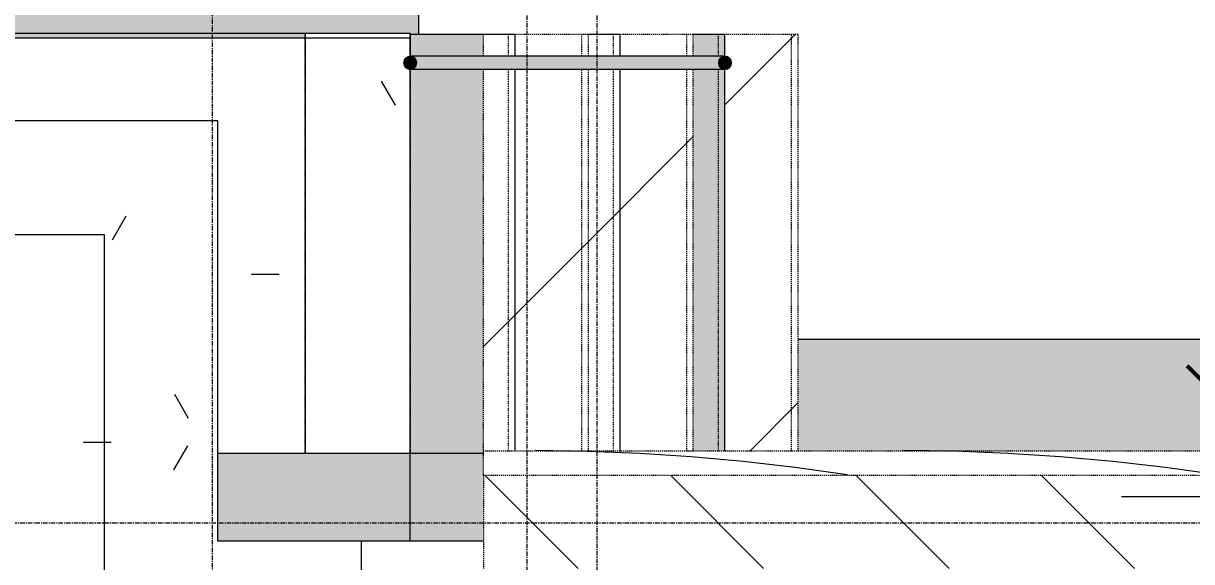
# Model space of a CAD drawing. Header units: inches. Extents: x -4124 to 2030, y 10168 to 14873.
# Drawn here: x -3078.8 to -2945.2, y 11756 to 11817.5 of the extents above; entities that cross this region are included whole.
import ezdxf

# ---------------------------------------------------------------- set-up
doc = ezdxf.new("R2010")
doc.units = ezdxf.units.IN
doc.header["$MEASUREMENT"] = 0
for name, pattern in [('Demolished', [0.1875, 0.125, -0.0625]), ('Grid Line 1_2_', [0.875, 0.5, -0.125, 0.125, -0.125]), ('Overhead 1_16_', [0.101562, 0.0625, -0.039062])]:
    doc.linetypes.add(name, pattern=pattern)
for name, color, linetype, lineweight in [('A-ANNO-DIMS', 211, 'Continuous', 9), ('A-ANNO-DIMS-240', 211, 'Continuous', 9), ('A-FLOR-HRAL', 11, 'Demolished', 9), ('A-ROOF', 132, 'Demolished', 9), ('A-ROOF-PATT', 132, 'Demolished', 9), ('C-BLDG-PADS', 91, 'Continuous', 9), ('S-FNDN', 32, 'Continuous', 9), ('S-GRID', 1, 'Continuous', 9), ('S-STRS', 31, 'Demolished', 9)]:
    doc.layers.add(name, color=color, linetype=linetype, lineweight=lineweight)
doc.styles.add('Century Gothic_1', font='ufonts.com_century-gothic.ttf', dxfattribs={"height": 22.5})
doc.dimstyles.new('OD__1_16__Tol__', dxfattribs={"dimscale": 12, "dimtxt": 23.493786, "dimasz": 2.5, "dimexe": 1.875, "dimexo": 1.25, "dimgap": 1.875, "dimtad": 1, "dimdec": 4, "dimrnd": 0.0625, "dimzin": 3, "dimdsep": 46, "dimlunit": 4, "dimtxsty": 'Century Gothic_1', "dimblk1": 'OBLIQUE', "dimblk2": 'OBLIQUE', "dimsah": 1, "dimcen": 0.09, "dimdle": 1.875, "dimazin": 0, "dimtfac": 1, "dimtdec": 4, "dimtix": 1, "dimtmove": 0, "dimatfit": 3, "dimfxl": 1, "dimtvp": 1, "dimtfill": 1, "dimfrac": 2, "dimtolj": 1, "dimtzin": 0, "dimarcsym": 2})
pattern_1 = [(45, (0, 0), (-21.2132, 21.2132), [])]
pattern_2 = [(0, (0, 0), (76.8, 19.2), [3.168, -54.432, 3.168, -54.432, -307.2]), (0, (0, 0), (76.8, 19.2), [-115.2, 3.168, -112.032, 3.168, -54.432, -134.4]), (0, (0, 0), (76.8, 19.2), [-288, 3.168, -35.232, 3.168, -92.832]), (120, (28.8, 9.6), (-55.027688, 56.91075), [3.168, -54.432, 3.168, -54.432, -307.2]), (120, (28.8, 9.6), (-55.027688, 56.91075), [-115.2, 3.168, -112.032, 3.168, -54.432, -134.4]), (120, (28.8, 9.6), (-55.027688, 56.91075), [-288, 3.168, -35.232, 3.168, -92.832]), (240, (38.4, 48), (-21.772312, -76.11075), [3.168, -54.432, 3.168, -54.432, -307.2]), (240, (38.4, 48), (-21.772312, -76.11075), [-115.2, 3.168, -112.032, 3.168, -54.432, -134.4]), (240, (38.4, 48), (-21.772312, -76.11075), [-288, 3.168, -35.232, 3.168, -92.832])]

# ---------------------------------------------------------------- blocks, each defined once
blk = doc.blocks.new('FP_27-DEMO PLAN - 1ST FLOOR')
at = {"layer": 'A-ROOF', "color": 1}
blk.add_line((-1585.45, 11768.64), (-3026.2, 11768.64), dxfattribs=at)
at = {"layer": 'A-ROOF-PATT', "color": 20, "linetype": 'Continuous'}
for p, q in [((-3020.26, 11768.75), (-3014.32, 11768.64)), ((-3014.32, 11768.64), (-3008.37, 11768.4)), ((-3008.37, 11768.4), (-3002.43, 11768)), ((-2978.28, 11768.75), (-2972.26, 11768.66)), ((-2972.26, 11768.66), (-2966.24, 11768.41)), ((-2966.24, 11768.41), (-2960.22, 11768.02)), ((-3002.43, 11768), (-2996.48, 11767.47)), ((-2996.48, 11767.47), (-2990.54, 11766.79)), ((-2960.22, 11768.02), (-2954.2, 11767.48)), ((-2954.2, 11767.48), (-2948.19, 11766.8)), ((-2990.54, 11766.79), (-2984.59, 11765.97)), ((-2948.19, 11766.8), (-2942.17, 11765.97))]:
    blk.add_line(p, q, dxfattribs=at)
blk = doc.blocks.new('Railing - Lapeyre - 1 1_2_ Post-1355956-DEMO PLAN - 1ST FLOOR')
at = {"layer": 'A-FLOR-HRAL', "linetype": 'Continuous'}
blk.add_hatch(color=254, dxfattribs=at).paths.add_polyline_path([(0.72, -0.19), (0.72, 0.19), (0.37, 0.65), (0, 0.75), (-0.53, 0.53), (-0.75, 0), (-0.72, -0.19), (-0.38, -0.65), (0, -0.75), (0.53, -0.53)], flags=0)
for start, end in [(360, 180), (180, 360)]:
    blk.add_arc((0, 0), 0.75, start, end, dxfattribs=at)
blk = doc.blocks.new('Railing - Lapeyre - 1 1_2_ Post-1355958-DEMO PLAN - 1ST FLOOR')
at = {"layer": 'A-FLOR-HRAL', "linetype": 'Continuous'}
blk.add_hatch(color=254, dxfattribs=at).paths.add_polyline_path([(0.72, -0.19), (0.72, 0.19), (0.37, 0.65), (0, 0.75), (-0.53, 0.53), (-0.75, 0), (-0.72, -0.19), (-0.38, -0.65), (0, -0.75), (0.53, -0.53)], flags=0)
for start, end in [(360, 180), (180, 360)]:
    blk.add_arc((0, 0), 0.75, start, end, dxfattribs=at)
blk = doc.blocks.new('Railing - Railing-1379388-DEMO PLAN - 1ST FLOOR')
at = {"layer": 'A-FLOR-HRAL', "linetype": 'Continuous'}
blk.add_hatch(color=254, dxfattribs=at).paths.add_polyline_path([(-3034.58, 11812.27), (-2998.77, 11812.3), (-2999.11, 11812.49), (-2999.33, 11813.02), (-2999.23, 11813.4), (-2998.77, 11813.77), (-3034.38, 11813.75), (-3034.05, 11813.55), (-3033.83, 11813.02), (-3034.05, 11812.49), (-3034.58, 11812.3)], flags=0)
for p, q in [((-2998.58, 11813.77), (-3034.58, 11813.77)), ((-2998.58, 11812.27), (-3034.58, 11812.27))]:
    blk.add_line(p, q, dxfattribs=at)
at = {"rotation": 270}
for name, p in [('Railing - Lapeyre - 1 1_2_ Post-1355958-DEMO PLAN - 1ST FLOOR', (-3034.58, 11813.02)), ('Railing - Lapeyre - 1 1_2_ Post-1355956-DEMO PLAN - 1ST FLOOR', (-2998.58, 11813.02))]:
    blk.add_blockref(name, p, dxfattribs=at)
blk = doc.blocks.new('DIMBLOCK3-DEMO PLAN - 1ST FLOOR')
at = {"layer": 'A-ANNO-DIMS-240'}
for p, q in [((-2930.73, 11785.9), (-2930.73, 11274.52)), ((-2924.52, 11763.4), (-2953.23, 11763.4)), ((-2930.73, 11763.4), (-2924.52, 11763.4)), ((-3024.95, 11274.52), (-2908.23, 11274.52)), ((-2930.73, 11274.52), (-3024.95, 11274.52))]:
    blk.add_line(p, q, dxfattribs=at)
at = {"layer": 'A-ANNO-DIMS-240', "lineweight": 50}
for p, q in [((-2930.73, 11763.4), (-2945.73, 11778.4)), ((-2930.73, 11763.4), (-2915.73, 11748.4)), ((-2930.73, 11274.52), (-2945.73, 11289.52)), ((-2930.73, 11274.52), (-2915.73, 11259.52))]:
    blk.add_line(p, q, dxfattribs=at)
at = {"layer": 'A-ANNO-DIMS-240', "color": 0, "insert": (-2982.07, 11442.14), "char_height": 22.5, "width": 184.3703, "attachment_point": 1, "rotation": 90, "line_spacing_factor": 0.984502, "style": 'Century Gothic_1', "bg_fill": 3, "box_fill_scale": 1.25, "bg_fill_color": 256, "bg_fill_true_color": 13158600, "bg_fill_transparency": 0}
blk.add_mtext('40\' - 8 7/8"', dxfattribs=at)
blk = doc.blocks.new('_Oblique')
at = {"color": 0, "linetype": 'ByBlock', "lineweight": -2}
blk.add_line((-0.5, -0.5), (0.5, 0.5), dxfattribs=at)

msp = doc.modelspace()

# ---------------------------------------------------------------- hatches: boundary and pattern name
at = {"layer": 'A-ROOF-PATT'}
h = msp.add_hatch(dxfattribs=at)
h.set_pattern_fill('FP_2', color=1, style=0, pattern_type=2)
h.set_pattern_definition([(135, (0, 0), (-10.606602, -10.606602), [])])
h.paths.add_polyline_path([(-1594.66086, 11755.23041), (-1585.45325, 11755.23041), (-1585.45325, 11765.85625), (-1747.14027, 11765.85625), (-1747.14027, 11761.39539), (-1819.14027, 11761.39539), (-1819.14027, 11765.85625), (-1869.20325, 11765.85625), (-1869.20325, 11755.23041), (-1599.64075, 11755.23041)], flags=0)
h.paths.add_polyline_path([(-2619.01352, 11755.23041), (-1924.70325, 11755.23041), (-1924.70325, 11765.85625), (-3026.20325, 11765.85625), (-3026.20325, 11755.23041), (-2786.25477, 11755.23041)], flags=0)
at = {"layer": 'C-BLDG-PADS'}
h = msp.add_hatch(dxfattribs=at)
h.set_pattern_fill('FP_45', style=0, pattern_type=2)
h.set_pattern_definition(pattern_2)
h.paths.add_polyline_path([(-3189.45325, 11458.77039), (-3189.45325, 11793.39539), (-3069.58153, 11793.39539), (-3069.58153, 11745.39539), (-3040.20325, 11745.39539), (-3040.20325, 11458.77039), (-3026.20325, 11458.77039), (-3026.20325, 11758.39539), (-3056.58153, 11758.39539), (-3056.58153, 11768.39539), (-3046.58153, 11768.39539), (-3046.58153, 11815.89539), (-3211.95325, 11815.89539), (-3211.95325, 11458.77039), (-3202.45325, 11458.77039)], flags=0)
h.paths.add_polyline_path([(-3034.58153, 11768.39539), (-3034.57825, 11768.39539), (-3034.58153, 11771.61891)], flags=0)
h.paths.add_polyline_path([(-3034.58153, 11813.77356), (-3034.57825, 11813.77399), (-3034.58153, 11813.77399)], flags=0)
h = msp.add_hatch(dxfattribs=at)
h.set_pattern_fill('FP_45', style=0, pattern_type=2)
h.set_pattern_definition(pattern_2)
h.paths.add_polyline_path([(-3120.73727, 11458.77039), (-3040.20325, 11458.77039), (-3040.20325, 11745.39539), (-3069.58153, 11745.39539), (-3069.58153, 11793.39539), (-3189.45325, 11793.39539), (-3189.45325, 11458.77039)], flags=0)
h.paths.add_polyline_path([(-3034.58153, 11768.39539), (-3034.58153, 11812.29955), (-3034.77237, 11812.29955), (-3035.10858, 11812.49366), (-3035.32825, 11813.02399), (-3035.22777, 11813.39899), (-3034.58153, 11813.79891), (-3034.58153, 11815.89539), (-3046.58153, 11815.89539), (-3046.58153, 11768.39539), (-3037.11664, 11768.39539)], flags=0)
at = {"layer": 'S-FNDN'}
for color, points in [(7, [(-3054.88709, 11816.39539), (-3046.58153, 11816.39539), (-3046.58153, 11829.39539), (-3189.45325, 11829.39539), (-3189.45325, 11816.39539), (-3056.58153, 11816.39539)]), (254, [(-3034.58153, 11815.89539), (-3034.57825, 11815.89539), (-3034.57825, 11816.27399), (-3033.58153, 11816.27399), (-3033.58153, 11829.39539), (-3046.58153, 11829.39539), (-3046.58153, 11816.39539), (-3034.58153, 11816.39539), (-3034.58153, 11816.27399)]), (7, [(-3120.73727, 11815.89539), (-3046.58153, 11815.89539), (-3046.58153, 11816.39539), (-3202.45325, 11816.39539), (-3202.45325, 11815.89539), (-3195.15967, 11815.89539)])]:
    msp.add_hatch(color=color, dxfattribs=at).paths.add_polyline_path(points, flags=0)
at = {"layer": 'S-FNDN', "linetype": 'Demolished'}
h = msp.add_hatch(dxfattribs=at)
h.set_pattern_fill('FP_26', color=20, style=0, pattern_type=2)
h.set_pattern_definition(pattern_1)
h.paths.add_polyline_path([(-3046.58153, 11815.89539), (-3034.58153, 11815.89539), (-3034.58153, 11816.39539), (-3046.58153, 11816.39539)], flags=0)
at = {"layer": 'S-FNDN'}
h = msp.add_hatch(color=254, dxfattribs=at)
h.paths.add_polyline_path([(-1875.20325, 11768.39539), (-1875.20325, 11768.52039), (-1918.70325, 11768.50825), (-1918.70325, 11768.39539), (-1876.88047, 11768.39539)], flags=0)
h.paths.add_polyline_path([(-2510.25701, 11768.64024), (-1599.64075, 11768.64024), (-1599.64075, 11774.14539), (-1592.45325, 11774.14539), (-1592.45325, 11781.39539), (-1724.15489, 11781.39539), (-1723.00001, 11778.91874), (-1797.92185, 11778.91874), (-1797.92185, 11781.39539), (-2990.20653, 11781.39539), (-2990.20653, 11768.64024), (-2513.10826, 11768.64024)], flags=0)
h = msp.add_hatch(color=254, dxfattribs=at)
h.paths.add_polyline_path([(-3056.58153, 11758.39539), (-3026.20325, 11758.39539), (-3026.20325, 11768.39539), (-3056.58153, 11768.39539), (-3056.58153, 11765.52824)], flags=0)
h.paths.add_polyline_path([(-1908.23821, 11758.39539), (-1875.20325, 11758.39539), (-1875.20325, 11768.39539), (-1918.70325, 11768.39539), (-1918.70325, 11758.39539)], flags=0)
h.paths.add_polyline_path([(-1782.80727, 11761.39539), (-1747.14027, 11761.39539), (-1747.14027, 11767.39539), (-1819.14027, 11767.2956), (-1819.14027, 11761.39539), (-1803.71243, 11761.39539)], flags=0)
at = {"layer": 'S-STRS', "linetype": 'Continuous'}
h = msp.add_hatch(color=7, dxfattribs=at)
h.paths.add_polyline_path([(-3028.65835, 11768.39539), (-3026.20653, 11768.39539), (-3026.20653, 11812.27399), (-3034.57825, 11812.27399), (-3034.57825, 11768.39539), (-3029.66409, 11768.39539)], flags=0)
h.paths.add_polyline_path([(-3026.20653, 11813.77399), (-3026.20653, 11816.27399), (-3034.57825, 11816.27399), (-3034.57825, 11813.77399), (-3034.04792, 11813.77399)], flags=0)
at = {"layer": 'S-STRS'}
h = msp.add_hatch(dxfattribs=at)
h.set_pattern_fill('FP_26', color=20, style=0, pattern_type=2)
h.set_pattern_definition(pattern_1)
h.paths.add_polyline_path([(-3026.20653, 11768.39539), (-3026.20325, 11768.39539), (-3026.20325, 11768.64024), (-3014.20653, 11768.64024), (-3014.20653, 11812.27399), (-3026.20653, 11812.27399), (-3026.20653, 11768.50825)], flags=0)
h.paths.add_polyline_path([(-3014.20653, 11813.77399), (-3014.20653, 11816.27399), (-3026.20653, 11816.27399), (-3026.20653, 11813.77399)], flags=0)
h = msp.add_hatch(dxfattribs=at)
h.set_pattern_fill('FP_26', color=20, style=0, pattern_type=2)
h.set_pattern_definition(pattern_1)
h.paths.add_polyline_path([(-3002.20653, 11768.64024), (-3002.20653, 11812.27399), (-3014.20653, 11812.27399), (-3014.20653, 11768.64024)], flags=0)
h.paths.add_polyline_path([(-3002.20653, 11813.77399), (-3002.20653, 11816.27399), (-3014.20653, 11816.27399), (-3014.20653, 11813.77399)], flags=0)
at = {"layer": 'S-STRS', "linetype": 'Continuous'}
h = msp.add_hatch(color=7, dxfattribs=at)
h.paths.add_polyline_path([(-2998.57825, 11768.64024), (-2998.57825, 11812.27399), (-3002.20653, 11812.27399), (-3002.20653, 11768.64024)], flags=0)
h.paths.add_polyline_path([(-3002.20653, 11813.77399), (-2998.57825, 11813.77399), (-2998.57825, 11816.27399), (-3002.20653, 11816.27399), (-3002.20653, 11815.89539)], flags=0)
at = {"layer": 'S-STRS'}
h = msp.add_hatch(dxfattribs=at)
h.set_pattern_fill('FP_26', color=20, style=0, pattern_type=2)
h.set_pattern_definition(pattern_1)
h.paths.add_polyline_path([(-2990.20653, 11768.64024), (-2990.20653, 11816.27399), (-2998.57825, 11816.27399), (-2998.57825, 11813.77399), (-2998.38414, 11813.74844), (-2998.04792, 11813.55432), (-2997.82825, 11813.02399), (-2998.04792, 11812.49366), (-2998.57825, 11812.27399), (-2998.57825, 11768.64024)], flags=0)

# ---------------------------------------------------------------- linework, layer by layer
at = {"layer": 'A-ROOF', "color": 1}
msp.add_line((-3026.20325, 11765.85625), (-3026.20325, 11768.64024), dxfattribs=at)
at = {"layer": 'A-ROOF', "color": 10, "lineweight": 15}
for p, q in [((-3026.20325, 11765.85625), (-3026.20325, 11755.23041)), ((-1924.70325, 11765.85625), (-3026.20325, 11765.85625))]:
    msp.add_line(p, q, dxfattribs=at)
at = {"layer": 'C-BLDG-PADS'}
for p, q in [((-3211.95325, 11815.89539), (-3034.57825, 11815.89539)), ((-3034.57825, 11815.89539), (-3034.57825, 11813.77399)), ((-3034.57825, 11758.39539), (-3034.57825, 11812.27399))]:
    msp.add_line(p, q, dxfattribs=at)
at = {"layer": 'S-FNDN'}
for p, q in [((-3033.58153, 11816.27399), (-3033.58153, 11829.39539)), ((-3212.45325, 11816.39539), (-3034.58153, 11816.39539)), ((-3046.58153, 11816.39539), (-3046.58153, 11768.39539)), ((-3056.58153, 11806.39539), (-3202.45325, 11806.39539)), ((-3056.58153, 11758.39539), (-3056.58153, 11806.39539)), ((-3189.45325, 11793.39539), (-3069.58153, 11793.39539)), ((-3069.58153, 11793.39539), (-3069.58153, 11745.39539)), ((-2850.28082, 11781.39539), (-2990.20653, 11781.39539)), ((-3056.58153, 11768.39539), (-3026.20325, 11768.39539)), ((-3056.58153, 11758.39539), (-3026.20325, 11758.39539)), ((-3040.20325, 11758.39539), (-3040.20325, 11278.11798))]:
    msp.add_line(p, q, dxfattribs=at)
at = {"layer": 'S-FNDN', "color": 1, "linetype": 'Demolished'}
for p, q in [((-3046.58153, 11768.39539), (-3046.58153, 11816.39539)), ((-3034.58153, 11816.39539), (-3034.58153, 11813.74907)), ((-3034.58153, 11812.29955), (-3034.58153, 11768.39539))]:
    msp.add_line(p, q, dxfattribs=at)
at = {"layer": 'S-GRID', "linetype": 'Grid Line 1_2_'}
for p, q in [((-3057.20325, 10413.09146), (-3057.20325, 11916.7122)), ((-3013.20325, 10769.69706), (-3013.20325, 11888.03697)), ((-1362.80331, 11760.39539), (-3750.49332, 11760.39539))]:
    msp.add_line(p, q, dxfattribs=at)
at = {"layer": 'S-STRS', "linetype": 'Continuous'}
for p, q in [((-3034.57825, 11813.77399), (-3034.57825, 11816.27399)), ((-3022.57825, 11816.27399), (-3034.57825, 11816.27399)), ((-3022.57825, 11813.77399), (-3022.57825, 11816.27399)), ((-3010.57825, 11816.27399), (-3014.20653, 11816.27399)), ((-3010.57825, 11813.77399), (-3010.57825, 11816.27399)), ((-2998.57825, 11816.27399), (-3002.20653, 11816.27399)), ((-2998.57825, 11813.77399), (-2998.57825, 11816.27399)), ((-3034.57825, 11768.27399), (-3034.57825, 11812.27399)), ((-3022.57825, 11768.63985), (-3022.57825, 11812.27399)), ((-3010.57825, 11768.63854), (-3010.57825, 11812.27399)), ((-2998.57825, 11768.63723), (-2998.57825, 11812.27399))]:
    msp.add_line(p, q, dxfattribs=at)
at = {"layer": 'S-STRS', "color": 1}
for p, q in [((-3026.20653, 11813.77399), (-3026.20653, 11816.27399)), ((-3014.20653, 11816.27399), (-3026.20653, 11816.27399)), ((-3014.95653, 11813.77399), (-3014.95653, 11816.27399)), ((-3002.20653, 11816.27399), (-3014.20653, 11816.27399)), ((-3014.20653, 11813.77399), (-3014.20653, 11816.27399)), ((-3002.95653, 11813.77399), (-3002.95653, 11816.27399)), ((-2990.20653, 11816.27399), (-3002.20653, 11816.27399)), ((-3002.20653, 11813.77399), (-3002.20653, 11816.27399)), ((-2990.95653, 11768.63641), (-2990.95653, 11816.27399)), ((-2990.20653, 11768.63632), (-2990.20653, 11816.27399)), ((-3026.20653, 11768.27399), (-3026.20653, 11812.27399)), ((-3014.95653, 11768.63902), (-3014.95653, 11812.27399)), ((-3014.20653, 11768.63894), (-3014.20653, 11812.27399)), ((-3002.95653, 11768.63771), (-3002.95653, 11812.27399)), ((-3002.20653, 11768.63763), (-3002.20653, 11812.27399))]:
    msp.add_line(p, q, dxfattribs=at)
at = {"layer": 'S-STRS', "linetype": 'Overhead 1_16_'}
for p, q in [((-3023.32825, 11813.77399), (-3023.32825, 11816.27399)), ((-3011.32825, 11813.77399), (-3011.32825, 11816.27399)), ((-2999.32825, 11813.77399), (-2999.32825, 11816.27399)), ((-3023.32825, 11768.63993), (-3023.32825, 11812.27399)), ((-3011.32825, 11768.63862), (-3011.32825, 11812.27399)), ((-2999.32825, 11768.63732), (-2999.32825, 11812.27399))]:
    msp.add_line(p, q, dxfattribs=at)

# ---------------------------------------------------------------- block references
at = {"layer": 'A-FLOR-HRAL', "linetype": 'Continuous'}
msp.add_blockref('Railing - Railing-1379388-DEMO PLAN - 1ST FLOOR', (0, 0), dxfattribs=at)
at = {"layer": 'A-ROOF', "color": 1}
msp.add_blockref('FP_27-DEMO PLAN - 1ST FLOOR', (0, 0), dxfattribs=at)

# ---------------------------------------------------------------- next in the draw order: dimensions: what is measured, and where the dimension line sits
at = {"layer": 'A-ANNO-DIMS'}
dim = msp.add_linear_dim(base=(-2930.73, 11274.52039), p1=(-2909.5168, 11763.39539), p2=(-3039.95325, 11274.52039), angle=90, dimstyle='OD__1_16__Tol__', override={"dimpost": '<>', "dimfxl": 505.976713}, dxfattribs=at)
dim.commit()
dim.dimension.update_dxf_attribs({"geometry": 'DIMBLOCK3-DEMO PLAN - 1ST FLOOR', "text_midpoint": (-2966.29254, 11518.95789)})

# ---------------------------------------------------------------- next in the draw order: linework, layer by layer
at = {"layer": 'S-GRID', "linetype": 'Grid Line 1_2_'}
msp.add_line((-3021.20325, 10455.54858), (-3021.20325, 11973.42375), dxfattribs=at)

doc.saveas('drawing.dxf')
